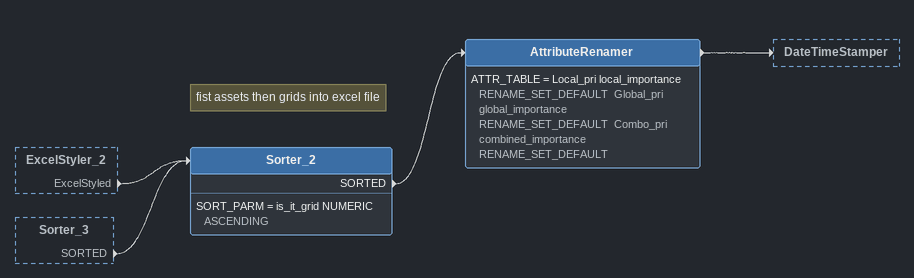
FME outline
ExcelStyler_2 [outside]
    ExcelStyled -> Sorter_2
Sorter_3 [outside]
    SORTED -> Sorter_2
Note: fist assets then grids into excel file
Sorter_2
    SORT_PARM = is_it_grid NUMERIC ASCENDING
    SORTED -> AttributeRenamer
AttributeRenamer
    ATTR_TABLE = Local_pri local_importance RENAME_SET_DEFAULT  Global_pri global_importance RENAME_SET_DEFAULT  Combo_pri combined_importance RENAME_SET_DEFAULT
    -> DateTimeStamper
